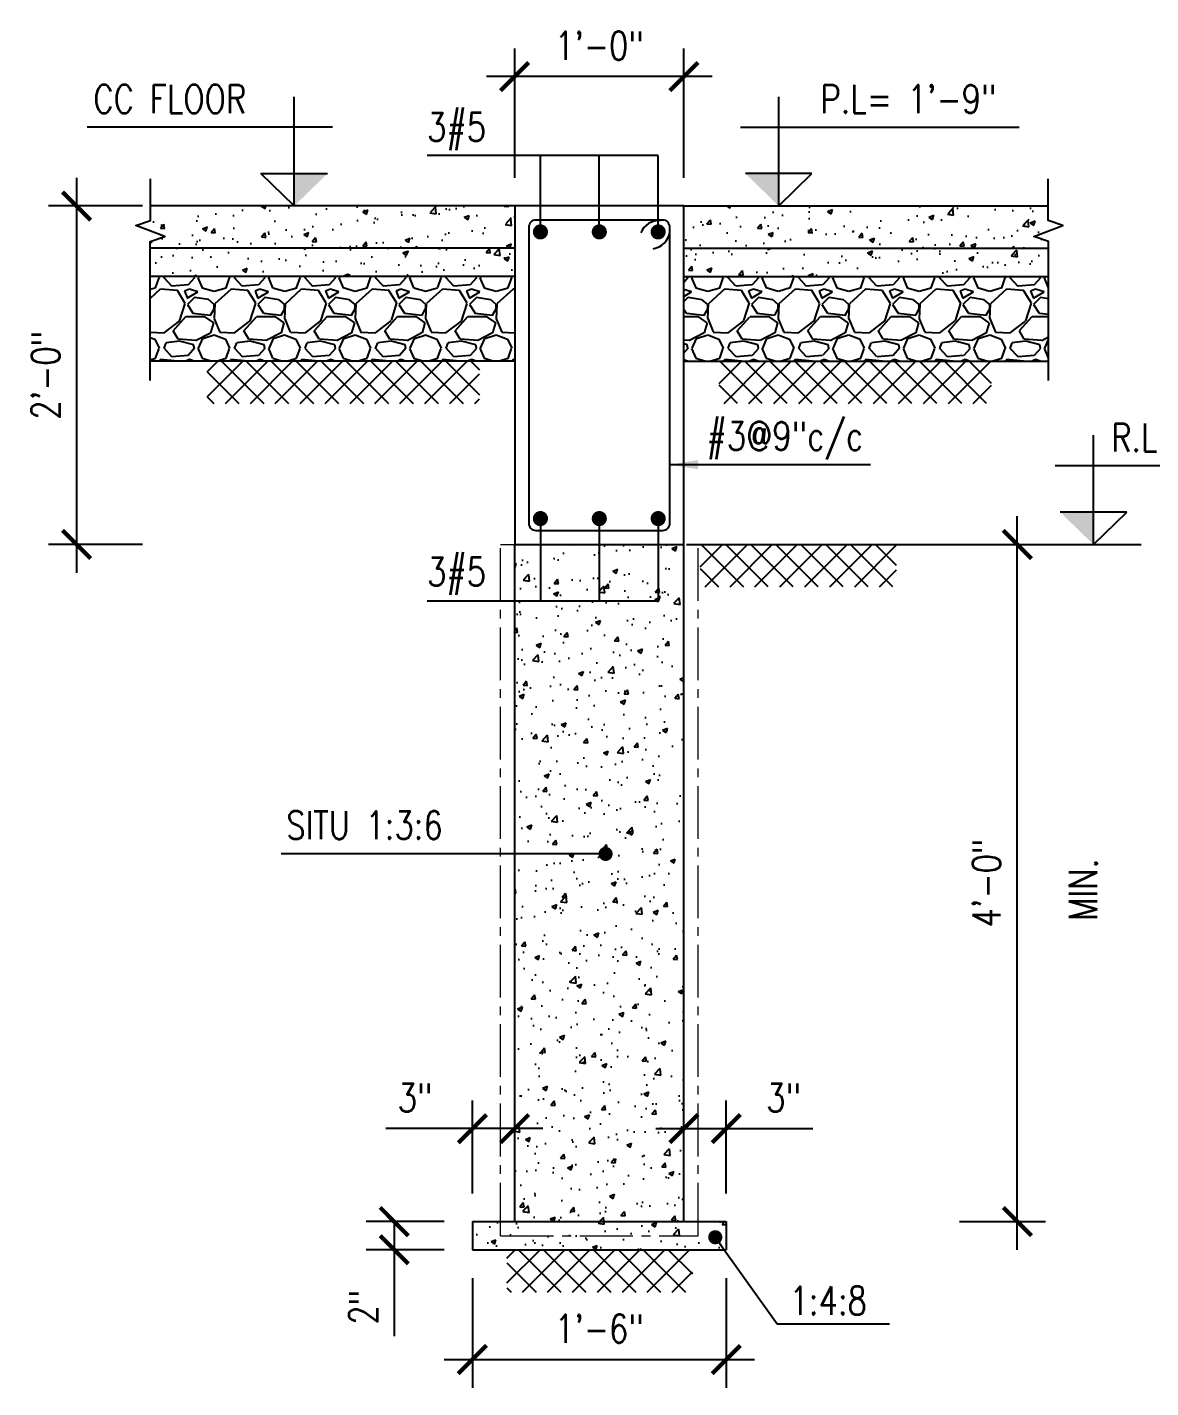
# Model space of a CAD drawing. Header units: inches. Extents: x 58342 to 61343, y 11242 to 14225.
# Drawn here: x 58512.3 to 58592, y 14089.8 to 14186.2 of the extents above; entities that cross this region are included whole.
import ezdxf

# ---------------------------------------------------------------- set-up
doc = ezdxf.new("R2010")
doc.units = ezdxf.units.IN
doc.header["$MEASUREMENT"] = 0
doc.header["$PDMODE"] = 3
doc.linetypes.add('CENTER2', pattern=[1.125, 0.75, -0.125, 0.125, -0.125])
for name, color, linetype in [('BOTT. BAR', 5, 'Continuous'), ('BREAK', 1, 'Continuous'), ('CC LINES', 2, 'Continuous'), ('DIM', 2, 'Continuous'), ('DOT', 2, 'Continuous'), ('H', 1, 'Continuous'), ('HATCH', 253, 'Continuous'), ('P-BEAM', 3, 'Continuous'), ('SEC', 3, 'Continuous'), ('TEXT2', 3, 'Continuous'), ('WALL', 3, 'Continuous')]:
    doc.layers.add(name, color=color, linetype=linetype)
doc.layers.add('GD', color=1, linetype='Continuous', lineweight=9)
doc.styles.add('DIM 1_2 (A)', font='simplex.shx', dxfattribs={"width": 0.8})
doc.styles.add('DIM 3_8 (A)', font='simplex.shx', dxfattribs={"width": 0.8})
doc.dimstyles.new('DIM 1_2 (A)', dxfattribs={"dimtxt": 2, "dimasz": 2, "dimexe": 2, "dimexo": 2, "dimgap": 1, "dimtad": 1, "dimdec": 1, "dimzin": 3, "dimdsep": 46, "dimlunit": 4, "dimtxsty": 'DIM 1_2 (A)', "dimblk": 'ARCHTICK', "dimcen": 2, "dimdle": 2, "dimclrd": 2, "dimclre": 2, "dimclrt": 3, "dimadec": 0, "dimazin": 2, "dimtfac": 1, "dimtdec": 1, "dimtofl": 0, "dimtmove": 0, "dimatfit": 3, "dimfxl": 0, "dimtolj": 1, "dimtzin": 0, "dimlwd": -1, "dimlwe": -1, "dimarcsym": 0})
pattern_1 = [(228.0127875, (-139990.89464, 36153.43258), (-40, -45), [0.67268, -66.59544024]), (184.96974073, (-139991.34464, 36152.93258), (60, 5), [1.15434, -114.2796238]), (132.51044708, (-139992.49464, 36152.83258), (50, -55), [0.81394, -80.58016298]), (267.273689, (-139994.44464, 36151.58258), (5, 100), [1.05119, -104.06779021]), (292.83365418, (-139994.49464, 36150.53258), (-25, 60), [1.030775, -102.04686564]), (357.273689, (-139994.09464, 36149.58258), (-100, 5), [1.05119, -104.06779021]), (37.69424047, (-139993.04464, 36149.53258), (-65, -50), [1.390145, -137.62424274]), (72.25532837, (-139991.94464, 36150.38258), (35, 110), [1.31244, -129.93160748]), (121.42956562, (-139991.54464, 36151.63258), (-40, 65), [1.05475, -104.42036555]), (175.2363583, (-139992.09464, 36152.53258), (55, -5), [1.20416, -59.0038129]), (222.3974378, (-139993.29464, 36152.63258), (-60, -55), [1.55724, -154.16687502]), (138.81407483, (-139989.49464, 36151.5326), (-35, 30), [0.531505, -52.61922406]), (171.46923439, (-139989.89464, 36151.88258), (65, -10), [1.011185, -100.10755708]), (225, (-139990.8946, 36152.0326), (-6e-16, -5), [0.707105, -6.36396281]), (203.1985905, (-139991.24464, 36152.6326), (25, 10), [0.38079, -37.69807553]), (291.8014095, (-139991.5946, 36152.4826), (-5, 15), [0.538515, -26.38730904]), (30.96375653, (-139991.3946, 36151.9826), (15, 10), [0.874645, -28.28011447]), (161.5650512, (-139990.6446, 36152.4326), (10, -5), [0.632455, -15.1789333]), (16.38954033, (-139994.49464, 36152.48258), (50, 15), [0.886, -87.71422573]), (70.34617594, (-139993.64464, 36152.73258), (-20, -55), [0.743305, -73.58703874]), (293.1985905, (-139990.64464, 36153.4326), (-10, 25), [0.761575, -37.31729053]), (343.61045967, (-139990.34464, 36152.73258), (-50, 15), [0.886, -87.71422573]), (339.44395478, (-139994.49464, 36149.3826), (-25, 10), [0.8544, -41.86561873]), (294.77514057, (-139993.69464, 36149.08258), (-25, 55), [0.71589, -70.87321532]), (66.8014095, (-139990.59464, 36148.4326), (10, 25), [0.761575, -37.31729053]), (17.35402464, (-139990.29464, 36149.13258), (-65, -20), [0.838155, -82.97711807]), (69.44395478, (-139993.04464, 36148.4326), (-10, -25), [0.4272, -42.29281873]), (101.3099325, (-139990.8946, 36148.4326), (-5, 20), [0.25495, -25.24014757]), (165.9637565, (-139990.9446, 36148.6826), (15, -5), [1.030775, -19.58475313]), (186.00900596, (-139991.94464, 36148.93258), (50, 5), [0.95525, -94.56961587]), (303.6900675, (-139991.3946, 36151.5326), (-5, 10), [0.72111, -17.30664638]), (353.15722659, (-139990.99464, 36150.93258), (85, -10), [1.25897, -124.63781312]), (60.9453959, (-139989.74464, 36150.7826), (-20, -35), [0.51478, -50.9633707]), (90, (-139989.4946, 36151.2326), (-5, 5), [0.3, -4.7]), (120.25643716, (-139992.04464, 36149.08258), (20, -35), [0.69462, -68.76759995]), (48.0127875, (-139992.39464, 36149.68258), (40, 45), [1.34536, -65.92276024]), (0, (-139991.4946, 36150.6826), (5, 5), [1.3, -3.7]), (325.30484647, (-139990.19464, 36150.68258), (50, -35), [0.79057, -78.2663715]), (254.0546041, (-139989.54464, 36150.2326), (-5, -20), [0.72801, -35.67253945]), (207.64597536, (-139989.74464, 36149.53258), (-95, -50), [1.185325, -117.34737091]), (175.42607874, (-139990.79464, 36148.98258), (-65, 5), [1.253995, -124.14536704])]
pattern_2 = [(50, (-139994.4946, 36150.4326), (3.586300913, -0.313760675), [0.375, -4.125]), (355, (-139994.4946, 36150.4326), (-0.69375667, 3.76096067), [0.3, -3.3]), (100.4514445, (-139994.1958, 36150.4064), (2.892544234, 3.447199955), [0.31870096, -3.50571056]), (46.1842, (-139994.4946, 36151.4326), (5.33620665, -0.8275964), [0.5625, -6.1875]), (96.6356355, (-139994.05, 36151.3636), (4.67330973, 4.870593), [0.47805171, -5.2585688]), (351.184164, (-139994.4946, 36151.4326), (4.67330973, 4.870593), [0.45, -4.95]), (21, (-139993.9946, 36151.1826), (2.98453526, -2.013094453), [0.375, -4.125]), (326, (-139993.9946, 36151.1826), (1.21657666, 3.625750225), [0.3, -3.3]), (71.4514447, (-139993.746, 36151.0148), (4.201111884, 1.612655764), [0.31870095, -3.50571056]), (37.5, (-139994.4946, 36150.4326), (0.0607992766, 1.664469269), [0, -3.26, 0, -3.35, 0, -3.3125]), (7.5, (-139994.4946, 36150.4326), (1.315347687, 1.97205856), [0, -1.91, 0, -3.185, 0, -1.2625]), (327.5, (-139995.6096, 36150.4326), (2.669112181, -0.112774359), [0, -1.25, 0, -3.9, 0, -5.175]), (317.5, (-139996.1096, 36150.4326), (2.915930847, 0.500524912), [0, -1.625, 0, -2.59, 0, -3.675])]
pattern_3 = [(50, (-201.3872, 42.6028), (3.58630091, -0.31376067), [0.375, -4.125]), (355, (-201.3872, 42.6028), (-0.69375667, 3.76096067), [0.3, -3.3]), (100.4514445, (-201.0883, 42.5766), (2.89254423, 3.44719995), [0.31870096, -3.50571056]), (46.1842, (-201.387, 43.603), (5.33620665, -0.8275964), [0.5625, -6.1875]), (96.635635, (-200.9425, 43.534), (4.67330973, 4.870593), [0.4780517, -5.2585688]), (351.184164, (-201.387, 43.603), (4.6733097, 4.870593), [0.45, -4.95]), (21, (-200.8872, 43.3528), (2.98453526, -2.01309445), [0.375, -4.125]), (326, (-200.8872, 43.3528), (1.21657666, 3.62575023), [0.3, -3.3]), (71.451445, (-200.6385, 43.185), (4.20111188, 1.61265576), [0.31870095, -3.50571056]), (37.5, (-201.3872, 42.6028), (0.060799277, 1.66446927), [0, -3.26, 0, -3.35, 0, -3.3125]), (7.5, (-201.3872, 42.6028), (1.315347687, 1.97205856), [0, -1.91, 0, -3.185, 0, -1.2625]), (327.5, (-202.5022, 42.6028), (2.66911218, -0.11277436), [0, -1.25, 0, -3.9, 0, -5.175]), (317.5, (-203.0022, 42.6028), (2.91593085, 0.50052491), [0, -1.625, 0, -2.59, 0, -3.675])]
pattern_4 = [(45, (57220.473, 12883.7448), (-0.8838835, 0.8838835), [])]
pattern_5 = [(135, (59921.5355, 12883.7448), (0.8838835, 0.8838835), [])]

# ---------------------------------------------------------------- blocks, each defined once
blk = doc.blocks.new('_ARCHTICK')
at = {"color": 0, "linetype": 'ByBlock', "const_width": 0.15}
blk.add_lwpolyline([(-0.5, -0.5), (0.5, 0.5)], dxfattribs=at)
blk = doc.blocks.new('*D13')
at = {"layer": 'DEFPOINTS', "color": 0, "transparency": 16777216}
for p in [(58557.025, 14149.557), (58582.493, 14149.557), (58576.401, 14101.557)]:
    blk.add_point(p, dxfattribs=at)
at = {"layer": 'DIM', "color": 2, "transparency": 16777216}
for p, q in [((58582.493, 14099.557), (58582.493, 14151.557)), ((58559.025, 14149.557), (58584.493, 14149.557)), ((58578.401, 14101.557), (58584.493, 14101.557))]:
    blk.add_line(p, q, dxfattribs=at)
at = {"layer": 'DIM', "color": 2, "transparency": 16777216, "xscale": 2, "yscale": 2, "zscale": 2}
for p, rotation in [((58582.493, 14149.557), 90), ((58582.493, 14101.557), 270)]:
    blk.add_blockref('_ARCHTICK', p, dxfattribs=dict(at, rotation=rotation))
at = {"layer": 'DIM', "color": 3, "transparency": 16777216, "insert": (58580.303, 14125.557), "char_height": 2, "attachment_point": 5, "rotation": 90, "style": 'DIM 1_2 (A)'}
blk.add_mtext('\\A1;4\'-0"', dxfattribs=at)
blk = doc.blocks.new('*D1082')
at = {"layer": 'DEFPOINTS', "color": 0, "transparency": 16777216}
for p in [(58546.851, 14182.728), (58546.851, 14173.557), (58558.851, 14173.557)]:
    blk.add_point(p, dxfattribs=at)
at = {"layer": 'DIM', "color": 2, "transparency": 16777216}
for p, q in [((58546.851, 14175.557), (58546.851, 14184.728)), ((58558.851, 14175.557), (58558.851, 14184.728)), ((58560.851, 14182.728), (58544.851, 14182.728))]:
    blk.add_line(p, q, dxfattribs=at)
at = {"layer": 'DIM', "color": 2, "transparency": 16777216, "xscale": 2, "yscale": 2, "zscale": 2, "rotation": 180}
blk.add_blockref('_ARCHTICK', (58546.851, 14182.728), dxfattribs=at)
at = {"layer": 'DIM', "color": 2, "transparency": 16777216, "xscale": 2, "yscale": 2, "zscale": 2}
blk.add_blockref('_ARCHTICK', (58558.851, 14182.728), dxfattribs=at)
at = {"layer": 'DIM', "color": 3, "transparency": 16777216, "insert": (58552.851, 14184.918), "char_height": 2, "attachment_point": 5, "style": 'DIM 1_2 (A)'}
blk.add_mtext('\\A1;1\'-0"', dxfattribs=at)
blk = doc.blocks.new('*D1083')
at = {"layer": 'DEFPOINTS', "color": 0, "transparency": 16777216}
for p in [(58522.461, 14173.557), (58515.786, 14149.557), (58522.461, 14149.557)]:
    blk.add_point(p, dxfattribs=at)
at = {"layer": 'DIM', "color": 2, "transparency": 16777216}
for p, q in [((58515.786, 14175.557), (58515.786, 14147.557)), ((58520.461, 14173.557), (58513.786, 14173.557)), ((58520.461, 14149.557), (58513.786, 14149.557))]:
    blk.add_line(p, q, dxfattribs=at)
at = {"layer": 'DIM', "color": 2, "transparency": 16777216, "xscale": 2, "yscale": 2, "zscale": 2}
for p, rotation in [((58515.786, 14173.557), 90), ((58515.786, 14149.557), 270)]:
    blk.add_blockref('_ARCHTICK', p, dxfattribs=dict(at, rotation=rotation))
at = {"layer": 'DIM', "color": 3, "transparency": 16777216, "insert": (58513.595, 14161.557), "char_height": 2, "attachment_point": 5, "rotation": 90, "style": 'DIM 1_2 (A)'}
blk.add_mtext('\\A1;2\'-0"', dxfattribs=at)
blk = doc.blocks.new('*D1114')
at = {"layer": 'DEFPOINTS', "color": 0, "transparency": 16777216}
for p in [(58538.309, 14101.557), (58543.851, 14101.557), (58543.851, 14099.557)]:
    blk.add_point(p, dxfattribs=at)
at = {"layer": 'DIM', "color": 2, "transparency": 16777216}
for p, q in [((58541.851, 14101.557), (58536.309, 14101.557)), ((58538.309, 14101.557), (58538.309, 14097.557)), ((58541.851, 14099.557), (58536.309, 14099.557)), ((58538.309, 14099.557), (58538.309, 14093.424))]:
    blk.add_line(p, q, dxfattribs=at)
at = {"layer": 'DIM', "color": 2, "transparency": 16777216, "xscale": 2, "yscale": 2, "zscale": 2}
for p, rotation in [((58538.309, 14101.557), 90), ((58538.309, 14099.557), 270)]:
    blk.add_blockref('_ARCHTICK', p, dxfattribs=dict(at, rotation=rotation))
at = {"layer": 'DIM', "color": 3, "transparency": 16777216, "insert": (58536.119, 14095.491), "char_height": 2, "attachment_point": 5, "rotation": 90, "style": 'DIM 1_2 (A)'}
blk.add_mtext('\\A1;2"', dxfattribs=at)
blk = doc.blocks.new('*D1112')
at = {"layer": 'DEFPOINTS', "color": 0, "transparency": 16777216}
for p in [(58543.851, 14108.146), (58543.851, 14101.557), (58546.851, 14101.557)]:
    blk.add_point(p, dxfattribs=at)
at = {"layer": 'DIM', "color": 2, "transparency": 16777216}
for p, q in [((58543.851, 14103.557), (58543.851, 14110.146)), ((58546.851, 14103.557), (58546.851, 14110.146)), ((58543.851, 14108.146), (58537.718, 14108.146)), ((58548.851, 14108.146), (58543.851, 14108.146))]:
    blk.add_line(p, q, dxfattribs=at)
at = {"layer": 'DIM', "color": 2, "transparency": 16777216, "xscale": 2, "yscale": 2, "zscale": 2, "rotation": 180}
blk.add_blockref('_ARCHTICK', (58543.851, 14108.146), dxfattribs=at)
at = {"layer": 'DIM', "color": 2, "transparency": 16777216, "xscale": 2, "yscale": 2, "zscale": 2}
blk.add_blockref('_ARCHTICK', (58546.851, 14108.146), dxfattribs=at)
at = {"layer": 'DIM', "color": 3, "transparency": 16777216, "insert": (58539.784, 14110.337), "char_height": 2, "attachment_point": 5, "style": 'DIM 1_2 (A)'}
blk.add_mtext('\\A1;3"', dxfattribs=at)
blk = doc.blocks.new('*D1113')
at = {"layer": 'DEFPOINTS', "color": 0, "transparency": 16777216}
for p in [(58561.851, 14108.146), (58558.851, 14101.557), (58561.851, 14101.557)]:
    blk.add_point(p, dxfattribs=at)
at = {"layer": 'DIM', "color": 2, "transparency": 16777216}
for p, q in [((58558.851, 14103.557), (58558.851, 14110.146)), ((58561.851, 14103.557), (58561.851, 14110.146)), ((58556.851, 14108.146), (58561.851, 14108.146)), ((58561.851, 14108.146), (58567.984, 14108.146))]:
    blk.add_line(p, q, dxfattribs=at)
at = {"layer": 'DIM', "color": 2, "transparency": 16777216, "xscale": 2, "yscale": 2, "zscale": 2, "rotation": 180}
blk.add_blockref('_ARCHTICK', (58558.851, 14108.146), dxfattribs=at)
at = {"layer": 'DIM', "color": 2, "transparency": 16777216, "xscale": 2, "yscale": 2, "zscale": 2}
blk.add_blockref('_ARCHTICK', (58561.851, 14108.146), dxfattribs=at)
at = {"layer": 'DIM', "color": 3, "transparency": 16777216, "insert": (58565.918, 14110.337), "char_height": 2, "attachment_point": 5, "style": 'DIM 1_2 (A)'}
blk.add_mtext('\\A1;3"', dxfattribs=at)
blk = doc.blocks.new('*D1115')
at = {"layer": 'DEFPOINTS', "color": 0, "transparency": 16777216}
for p in [(58543.851, 14099.557), (58561.851, 14099.557), (58561.851, 14091.774)]:
    blk.add_point(p, dxfattribs=at)
at = {"layer": 'DIM', "color": 2, "transparency": 16777216}
for p, q in [((58543.851, 14097.557), (58543.851, 14089.774)), ((58561.851, 14097.557), (58561.851, 14089.774)), ((58541.851, 14091.774), (58563.851, 14091.774))]:
    blk.add_line(p, q, dxfattribs=at)
at = {"layer": 'DIM', "color": 2, "transparency": 16777216, "xscale": 2, "yscale": 2, "zscale": 2, "rotation": 180}
blk.add_blockref('_ARCHTICK', (58543.851, 14091.774), dxfattribs=at)
at = {"layer": 'DIM', "color": 2, "transparency": 16777216, "xscale": 2, "yscale": 2, "zscale": 2}
blk.add_blockref('_ARCHTICK', (58561.851, 14091.774), dxfattribs=at)
at = {"layer": 'DIM', "color": 3, "transparency": 16777216, "insert": (58552.851, 14093.964), "char_height": 2, "attachment_point": 5, "style": 'DIM 1_2 (A)'}
blk.add_mtext('\\A1;1\'-6"', dxfattribs=at)

msp = doc.modelspace()

# ---------------------------------------------------------------- hatches: boundary and pattern name
at = {"layer": 'H'}
h = msp.add_hatch(dxfattribs=at)
h.set_pattern_fill('GRAVEL', color=256, scale=5, style=0)
h.set_pattern_definition(pattern_1)
h.paths.add_polyline_path([(58520.9988314, 14168.5572953), (58546.8509369, 14168.5572953), (58546.8509369, 14162.5572953), (58520.9987603, 14162.5572953)])
h = msp.add_hatch(dxfattribs=at)
h.set_pattern_fill('GRAVEL', color=256, scale=5, style=0)
h.set_pattern_definition(pattern_1)
h.paths.add_polyline_path([(58584.7030424, 14168.5572953), (58558.8509369, 14168.5572953), (58558.8509369, 14162.5572953), (58584.7031136, 14162.5572953)])
at = {"layer": 'HATCH', "ltscale": 0.2}
h = msp.add_hatch(dxfattribs=at)
h.set_pattern_fill('AR-CONC', color=256, scale=0.5, style=0)
h.set_pattern_definition(pattern_2)
h.paths.add_polyline_path([(58521.0300804, 14172.5370744), (58521.0300975, 14173.5572953), (58546.8509369, 14173.5572953), (58546.8509369, 14170.5572953), (58520.9988314, 14170.5572953), (58520.9988371, 14171.0373999), (58522.0367285, 14171.3908585), (58519.992189, 14172.1836158)])
h = msp.add_hatch(dxfattribs=at)
h.set_pattern_fill('AR-CONC', color=256, scale=0.5, style=0)
h.set_pattern_definition(pattern_2)
h.paths.add_polyline_path([(58584.6717935, 14172.5370744), (58584.6717763, 14173.5572953), (58558.8509369, 14173.5572953), (58558.8509369, 14170.5572953), (58584.7030424, 14170.5572953), (58584.7030367, 14171.0373999), (58583.6651454, 14171.3908585), (58585.7096848, 14172.1836158)])
h = msp.add_hatch(dxfattribs=at)
h.set_pattern_fill('AR-CONC', color=256, scale=0.5, style=0)
h.set_pattern_definition(pattern_3)
h.paths.add_polyline_path([(58520.9988314, 14170.5572953), (58546.8509369, 14170.5572953), (58546.8509369, 14168.5572953), (58520.9988077, 14168.5572953)])
h = msp.add_hatch(dxfattribs=at)
h.set_pattern_fill('AR-CONC', color=256, scale=0.5, style=0)
h.set_pattern_definition(pattern_3)
h.paths.add_polyline_path([(58584.7030424, 14170.5572953), (58558.8509369, 14170.5572953), (58558.8509369, 14168.5572953), (58584.7030661, 14168.5572953)])
at = {"layer": 'HATCH'}
h = msp.add_hatch(dxfattribs=at)
h.set_pattern_fill('ANSI31', color=256, scale=10, style=0)
h.set_pattern_definition(pattern_4)
h.paths.add_polyline_path([(58525.0413831, 14162.5572953), (58544.3538831, 14162.5572953), (58544.3538831, 14159.5572953), (58525.0413831, 14159.5572953)])
h = msp.add_hatch(dxfattribs=at)
h.set_pattern_fill('ANSI31', color=256, scale=10, style=0)
h.set_pattern_definition(pattern_5)
h.paths.add_polyline_path([(58544.3538831, 14162.5572953), (58525.0413831, 14162.5572953), (58525.0413831, 14159.5572953), (58544.3538831, 14159.5572953)])
h = msp.add_hatch(dxfattribs=at)
h.set_pattern_fill('ANSI31', color=256, scale=10, style=0)
h.set_pattern_definition(pattern_4)
h.paths.add_polyline_path([(58580.6604907, 14162.5572953), (58561.3479907, 14162.5572953), (58561.3479907, 14159.5572953), (58580.6604907, 14159.5572953)])
h = msp.add_hatch(dxfattribs=at)
h.set_pattern_fill('ANSI31', color=256, scale=10, style=0)
h.set_pattern_definition(pattern_5)
h.paths.add_polyline_path([(58561.3479907, 14162.5572953), (58580.6604907, 14162.5572953), (58580.6604907, 14159.5572953), (58561.3479907, 14159.5572953)])
at = {"layer": 'HATCH', "ltscale": 0.2}
h = msp.add_hatch(dxfattribs=at)
h.set_pattern_fill('AR-CONC', color=256, scale=0.5, style=0)
h.set_pattern_definition([(50, (106.8833, 0), (3.58630091, -0.31376067), [0.375, -4.125]), (355, (106.8833, 0), (-0.69375667, 3.76096067), [0.3, -3.3]), (100.4514445, (107.1822, -0.026), (2.89254423, 3.44719995), [0.31870096, -3.50571056]), (46.1842, (106.8833, 1), (5.33620665, -0.8275964), [0.5625, -6.1875]), (96.635635, (107.328, 0.931), (4.67330973, 4.870593), [0.4780517, -5.2585688]), (351.184164, (106.8833, 1), (4.6733097, 4.870593), [0.45, -4.95]), (21, (107.3833, 0.75), (2.98453526, -2.01309445), [0.375, -4.125]), (326, (107.3833, 0.75), (1.21657666, 3.62575023), [0.3, -3.3]), (71.451445, (107.632, 0.5822), (4.20111188, 1.61265576), [0.31870095, -3.50571056]), (37.5, (106.8833, 0), (0.060799277, 1.66446927), [0, -3.26, 0, -3.35, 0, -3.3125]), (7.5, (106.8833, 0), (1.315347687, 1.97205856), [0, -1.91, 0, -3.185, 0, -1.2625]), (327.5, (105.7683, 0), (2.66911218, -0.11277436), [0, -1.25, 0, -3.9, 0, -5.175]), (317.5, (105.2683, 0), (2.91593085, 0.50052491), [0, -1.625, 0, -2.59, 0, -3.675])])
h.paths.add_polyline_path([(58558.8509369, 14149.5572953), (58557.0250803, 14149.5572953), (58557.0250803, 14145.549492), (58546.8509369, 14145.549492), (58546.8509369, 14101.5572953), (58558.8509369, 14101.5572953)])
h.paths.add_polyline_path([(58557.0250803, 14149.5572953), (58552.8509369, 14149.5572953), (58552.8509369, 14145.549492), (58557.0250803, 14145.549492)], flags=17)
h.paths.add_polyline_path([(58552.8509369, 14149.5572953), (58548.6767935, 14149.5572953), (58548.6767935, 14145.549492), (58552.8509369, 14145.549492)], flags=17)
h.paths.add_polyline_path([(58548.6767935, 14149.5572953), (58546.8509369, 14149.5572953), (58546.8509369, 14145.549492), (58548.6767935, 14145.549492)], flags=17)
h.paths.add_polyline_path([(58561.8509369, 14101.5572953), (58559.8509369, 14101.5572953), (58559.8509369, 14100.5572953), (58545.8509369, 14100.5572953), (58545.8509369, 14101.5572953), (58543.8509369, 14101.5572953), (58543.8509369, 14099.5572953), (58561.8509369, 14099.5572953)])
h.paths.add_polyline_path([(58559.8509369, 14101.5572953), (58545.8509369, 14101.5572953), (58545.8509369, 14100.5572953), (58559.8509369, 14100.5572953)], flags=17)
at = {"layer": 'HATCH'}
h = msp.add_hatch(dxfattribs=at)
h.set_pattern_fill('ANSI31', color=256, scale=10, style=0)
h.set_pattern_definition([(135, (59920.1949, 12870.7448), (0.8838835, 0.8838835), [])])
h.paths.add_polyline_path([(58560.0074013, 14149.5572953), (58573.9307948, 14149.5572953), (58573.9307948, 14146.5572953), (58560.0074013, 14146.5572953)])
h = msp.add_hatch(dxfattribs=at)
h.set_pattern_fill('ANSI31', color=256, scale=10, style=0)
h.set_pattern_definition([(45, (57219.1324, 12870.7448), (-0.8838835, 0.8838835), [])])
h.paths.add_polyline_path([(58573.9307948, 14149.5572953), (58560.0074013, 14149.5572953), (58560.0074013, 14146.5572953), (58573.9307948, 14146.5572953)])
h = msp.add_hatch(dxfattribs=at)
h.set_pattern_fill('ANSI31', color=256, scale=10, style=0)
h.set_pattern_definition([(135, (59903.7227, 12820.7448), (0.8838835, 0.8838835), [])])
h.paths.add_polyline_path([(58546.2932349, 14099.5572953), (58559.453096, 14099.5572953), (58559.453096, 14096.5572953), (58546.2932349, 14096.5572953)])
h = msp.add_hatch(dxfattribs=at)
h.set_pattern_fill('ANSI31', color=256, scale=10, style=0)
h.set_pattern_definition([(45, (57202.6602, 12820.7448), (-0.8838835, 0.8838835), [])])
h.paths.add_polyline_path([(58559.453096, 14099.5572953), (58546.2932349, 14099.5572953), (58546.2932349, 14096.5572953), (58559.453096, 14096.5572953)])
at = {"layer": 'SEC'}
for points in [[(58531.2119391, 14173.5572953), (58531.2119391, 14175.85586), (58533.5711844, 14175.85586)], [(58565.5730552, 14173.5572953), (58565.5730552, 14175.85586), (58563.21381, 14175.85586)], [(58587.8870717, 14149.5572953), (58587.8870717, 14151.85586), (58585.5278265, 14151.85586)]]:
    msp.add_hatch(color=2, dxfattribs=at).paths.add_polyline_path(points)

# ---------------------------------------------------------------- linework, layer by layer
at = {"layer": 'BOTT. BAR'}
msp.add_lwpolyline([(58548.3509369, 14150.5572953), (58557.3509369, 14150.5572953, 0.4142135624), (58557.8509369, 14151.0572953), (58557.8509369, 14172.0572953, 0.4142135624), (58557.3509369, 14172.5572953), (58548.3509369, 14172.5572953, 0.4142135624), (58547.8509369, 14172.0572953), (58547.8509369, 14151.0572953, 0.4142135624)], format="xyb", close=True, dxfattribs=at)
for centre, start, end in [((58557.1071921, 14171.1032086), 86.582345838, 157.630814298), ((58556.4431763, 14171.93813), 279.359881933, 350.408350392)]:
    msp.add_arc(centre, 1.4277197, start, end, dxfattribs=at)
at = {"layer": 'BREAK', "linetype": 'Continuous'}
for points in [[(58520.9987296, 14161.1814339), (58520.9988371, 14171.0373999), (58522.0367285, 14171.3908585), (58519.992189, 14172.1836158), (58521.0300804, 14172.5370744), (58521.0301879, 14175.4912216)], [(58584.7031443, 14161.1814339), (58584.7030367, 14171.0373999), (58583.6651454, 14171.3908585), (58585.7096848, 14172.1836158), (58584.6717935, 14172.5370744), (58584.671686, 14175.4912216)]]:
    msp.add_lwpolyline(points, dxfattribs=at)
at = {"layer": 'CC LINES', "color": 4}
for p, q in [((58546.8509369, 14101.5572953), (58546.8509369, 14149.5572953)), ((58558.8509369, 14101.5572953), (58558.8509369, 14149.5572953)), ((58543.8509369, 14101.5572953), (58561.8509369, 14101.5572953)), ((58543.8509369, 14101.5572953), (58543.8509369, 14099.5572953)), ((58561.8509369, 14101.5572953), (58561.8509369, 14099.5572953)), ((58543.8509369, 14099.5572953), (58561.8509369, 14099.5572953))]:
    msp.add_line(p, q, dxfattribs=at)
at = {"layer": 'DOT', "const_width": 0.536}
for points in [[(58548.9447935, 14171.7194125, -1), (58548.4087935, 14171.7194125, -1)], [(58552.5829369, 14171.7194125, 1), (58553.1189369, 14171.7194125, 1)], [(58556.7570803, 14171.7194125, 1), (58557.2930803, 14171.7194125, 1)], [(58548.9447935, 14151.3951781, 1), (58548.4087935, 14151.3951781, 1)], [(58552.5829369, 14151.3951781, -1), (58553.1189369, 14151.3951781, -1)], [(58556.7570803, 14151.3951781, -1), (58557.2930803, 14151.3951781, -1)]]:
    msp.add_lwpolyline(points, format="xyb", close=True, dxfattribs=at)
at = {"layer": 'GD', "color": 6, "linetype": 'CENTER2', "ltscale": 5}
for p, q in [((58545.8509369, 14100.5572953), (58545.8509369, 14149.5572953)), ((58545.8509369, 14149.5572953), (58546.8509369, 14149.5572953)), ((58559.8509369, 14100.5572953), (58559.8509369, 14149.5572953)), ((58545.8509369, 14100.5572953), (58559.8509369, 14100.5572953))]:
    msp.add_line(p, q, dxfattribs=at)
at = {"layer": 'P-BEAM', "linetype": 'ByBlock', "ltscale": 8}
msp.add_lwpolyline([(58546.8509369, 14149.5572953), (58558.8509369, 14149.5572953), (58558.8509369, 14173.5572953), (58546.8509369, 14173.5572953)], close=True, dxfattribs=at)
at = {"layer": 'SEC', "color": 2}
for p, q in [((58531.2119391, 14173.5572953), (58531.2119391, 14181.3031259)), ((58565.5730552, 14173.5572953), (58565.5730552, 14181.3031259)), ((58533.9250876, 14179.1508878), (58516.5247338, 14179.1508878)), ((58562.8599067, 14179.1508878), (58582.6211657, 14179.1508878)), ((58557.0250803, 14177.1371628), (58540.6479236, 14177.1371628)), ((58548.6767935, 14171.7194125), (58548.6767935, 14177.1371628)), ((58552.8509369, 14171.7194125), (58552.8509369, 14177.1371628)), ((58557.0250803, 14171.7194125), (58557.0250803, 14177.1371628)), ((58531.2119391, 14173.5572953), (58528.8526939, 14175.85586)), ((58528.8526939, 14175.85586), (58533.5711844, 14175.85586)), ((58567.9323005, 14175.85586), (58563.21381, 14175.85586)), ((58565.5730552, 14173.5572953), (58567.9323005, 14175.85586)), ((58558.8509369, 14173.5572953), (58572.2951735, 14173.5572953)), ((58587.8870717, 14149.5572953), (58587.8870717, 14157.3031259)), ((58585.1739232, 14155.1508878), (58603.0582041, 14155.1508878)), ((58548.6767935, 14151.3951781), (58548.6767935, 14145.549492)), ((58552.8509369, 14151.3951781), (58552.8509369, 14145.549492)), ((58557.0250803, 14151.3951781), (58557.0250803, 14145.549492)), ((58590.246317, 14151.85586), (58585.5278265, 14151.85586)), ((58587.8870717, 14149.5572953), (58590.246317, 14151.85586)), ((58584.4933794, 14149.5572953), (58591.2807641, 14149.5572953)), ((58557.0250803, 14145.549492), (58540.6479236, 14145.549492))]:
    msp.add_line(p, q, dxfattribs=at)
at = {"layer": 'WALL', "linetype": 'ByBlock', "ltscale": 8}
for p, q in [((58546.8509369, 14173.5572953), (58521.0300953, 14173.5572953)), ((58558.8509369, 14173.5572953), (58584.6717785, 14173.5572953)), ((58546.8509369, 14170.5572953), (58520.998834, 14170.5572953)), ((58558.8509369, 14170.5572953), (58584.7030398, 14170.5572953)), ((58546.8509369, 14168.5572953), (58520.998834, 14168.5572953)), ((58558.8509369, 14168.5572953), (58584.7030398, 14168.5572953)), ((58546.8509369, 14162.5572953), (58520.998834, 14162.5572953)), ((58558.8509369, 14162.5572953), (58584.7030398, 14162.5572953))]:
    msp.add_line(p, q, dxfattribs=at)

# ---------------------------------------------------------------- texts
at = {"layer": 'TEXT2', "style": 'DIM 3_8 (A)', "width": 0.8}
for s, p in [('CC FLOOR', (58516.9776266, 14180.1415908)), ('P.L= 1\'-9"', (58568.5304136, 14180.1415908)), ('3#5', (58540.640971, 14178.1580301)), ('#3@9"c/c', (58560.4561134, 14156.2559877)), ('R.L= 0\'-0"', (58589.1462243, 14156.1415908)), ('3#5', (58540.640971, 14146.6299618)), ('SITU 1:3:6 ', (58530.6464532, 14128.6594463)), ('1:4:8', (58566.3368002, 14094.9567297))]:
    msp.add_text(s, height=2, dxfattribs=at).set_placement(p)
at = {"layer": 'TEXT2', "insert": (58587.144829, 14125.086687), "char_height": 2, "attachment_point": 5, "rotation": 90, "style": 'DIM 3_8 (A)'}
msp.add_mtext('\\A1;MIN.', dxfattribs=at)

# ---------------------------------------------------------------- dimensions: what is measured, and where the dimension line sits
at = {"layer": 'DIM'}
for base, p1, p2, picture, middle in [((58546.8509369, 14182.727958), (58558.8509369, 14173.5572953), (58546.8509369, 14173.5572953), '*D1082', (58552.8509369, 14184.9184342)), ((58543.8509369, 14108.1462585), (58546.8509369, 14101.5572953), (58543.8509369, 14101.5572953), '*D1112', (58539.7842703, 14110.3367347)), ((58561.8509369, 14108.1462585), (58558.8509369, 14101.5572953), (58561.8509369, 14101.5572953), '*D1113', (58565.9176036, 14110.3367347)), ((58561.8509369, 14091.7736459), (58543.8509369, 14099.5572953), (58561.8509369, 14099.5572953), '*D1115', (58552.8509369, 14093.9641221))]:
    dim = msp.add_linear_dim(base=base, p1=p1, p2=p2, dimstyle='DIM 1_2 (A)', dxfattribs=at)
    dim.commit()
    dim.dimension.update_dxf_attribs({"geometry": picture, "text_midpoint": middle})
for base, p1, p2, picture, middle in [((58515.7855044, 14149.5572953), (58522.461266, 14173.5572953), (58522.461266, 14149.5572953), '*D1083', (58513.5950282, 14161.5572953)), ((58582.4933794, 14149.5572953), (58576.4009262, 14101.5572953), (58557.0250803, 14149.5572953), '*D13', (58580.3029032, 14125.5572953))]:
    dim = msp.add_linear_dim(base=base, p1=p1, p2=p2, angle=90, dimstyle='DIM 1_2 (A)', dxfattribs=at)
    dim.commit()
    dim.dimension.update_dxf_attribs({"geometry": picture, "text_midpoint": middle})
dim = msp.add_linear_dim(base=(58538.3092872, 14101.5572953), p1=(58543.8509369, 14099.5572953), p2=(58543.8509369, 14101.5572953), angle=90, dimstyle='DIM 1_2 (A)', dxfattribs=at)
dim.commit()
dim.dimension.update_dxf_attribs({"geometry": '*D1114', "text_midpoint": (58538.3092872, 14095.4906286), "dimtype": 160})

# ---------------------------------------------------------------- leaders
for points, override in [([(58557.8509369, 14155.2183355), (58572.081268, 14155.2183355)], {"dimasz": 2}), ([(58553.2955022, 14127.6217941), (58530.281182, 14127.6217941)], {"dimasz": 1, "dimldrblk": 'Dot'}), ([(58561.0731139, 14100.4480669), (58565.4632635, 14094.3059236), (58573.4230665, 14094.3059236)], {"dimasz": 1, "dimldrblk": 'Dot'})]:
    msp.add_leader(points, dimstyle='DIM 1_2 (A)', override=override, dxfattribs=at)

doc.saveas('drawing.dxf')
